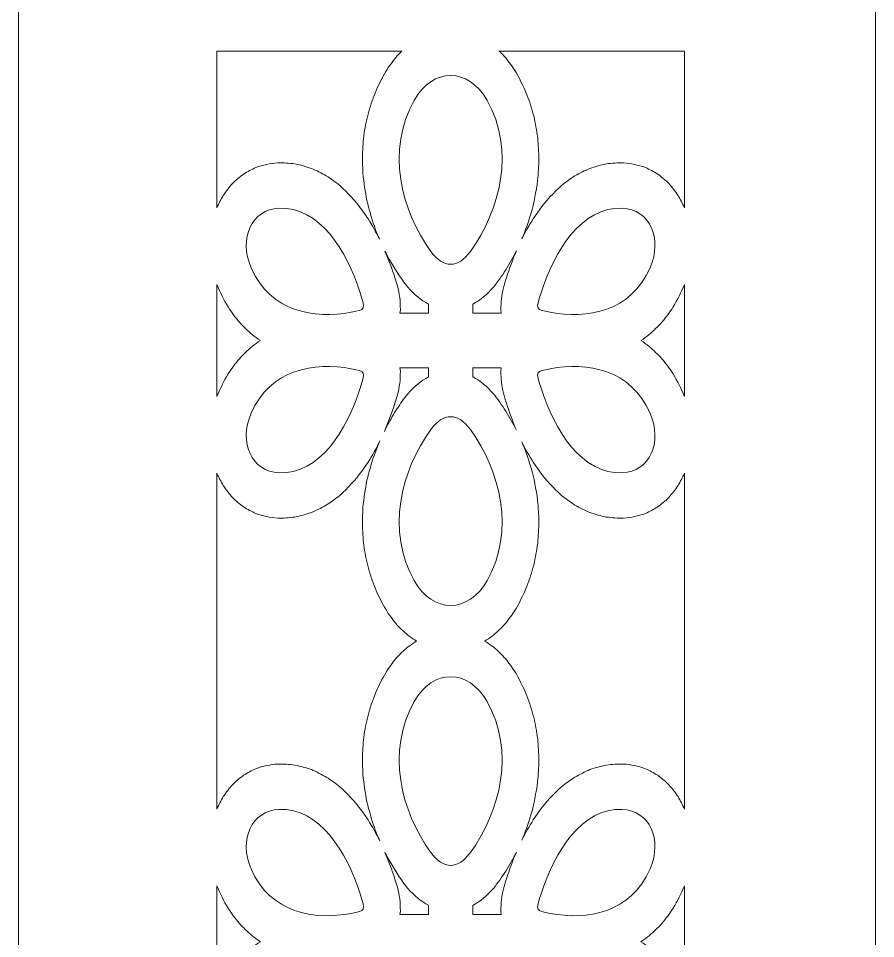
# Model space of a CAD drawing. Header units: centimetres. Extents: x -9.5 to -0.2, y -14.4 to 13.7.
# Drawn here: x -3.791 to -0.25, y 3.955 to 7.755 of the extents above; entities that cross this region are included whole.
import ezdxf

# ---------------------------------------------------------------- set-up
doc = ezdxf.new("R2010")
doc.units = ezdxf.units.CM
doc.header["$MEASUREMENT"] = 0
doc.layers.add('layer 1', color=7, linetype='Continuous')

msp = doc.modelspace()

# ---------------------------------------------------------------- linework, layer by layer
at = {"layer": 'layer 1', "color": 177, "lineweight": 9}
for points, knots in [([(-0.24995, -14.3507), (-0.24995, -14.3507), (-3.79132, -14.3507), (-3.79132, -14.3507), (-3.79132, -14.3507), (-3.79132, -14.3507), (-3.79132, 13.74302), (-3.79132, 13.74302), (-3.79132, 13.74302), (-3.79132, 13.74302), (-0.24995, 13.74302), (-0.24995, 13.74302), (-0.24995, 13.74302), (-0.24995, 13.74302), (-0.24995, -14.3507), (-0.24995, -14.3507)], [0, 0, 0, 0, 0.2, 0.2, 0.2, 0.2, 0.4, 0.4, 0.4, 0.4, 0.6, 0.6, 0.6, 0.6, 1, 1, 1, 1]), ([(-2.97144, 6.97295), (-2.96339, 6.99097), (-2.95498, 7.00729), (-2.945, 7.02424), (-2.945, 7.02424), (-2.93276, 7.04228), (-2.92065, 7.05782), (-2.90652, 7.07363), (-2.90652, 7.07363), (-2.89165, 7.08812), (-2.87726, 7.10035), (-2.86097, 7.1123), (-2.86097, 7.1123), (-2.84421, 7.12288), (-2.82816, 7.13147), (-2.81045, 7.13938), (-2.81045, 7.13938), (-2.77976, 7.15056), (-2.75186, 7.15639), (-2.71993, 7.15878), (-2.71993, 7.15878), (-2.69564, 7.15897), (-2.6728, 7.15757), (-2.64865, 7.15436), (-2.64865, 7.15436), (-2.62542, 7.14962), (-2.60376, 7.14367), (-2.58111, 7.13576), (-2.58111, 7.13576), (-2.55968, 7.1267), (-2.53973, 7.11681), (-2.5192, 7.10505), (-2.5192, 7.10505), (-2.49993, 7.09253), (-2.48195, 7.07948), (-2.46374, 7.06478), (-2.46374, 7.06478), (-2.42974, 7.03461), (-2.4007, 7.00276), (-2.3721, 6.96507), (-2.3721, 6.96507), (-2.3721, 6.96507), (-2.34673, 6.92811), (-2.34673, 6.92811), (-2.34673, 6.92811), (-2.32916, 6.89991), (-2.31317, 6.87112), (-2.29858, 6.84149), (-2.29858, 6.84149), (-2.30639, 6.8595), (-2.31377, 6.87784), (-2.32084, 6.89684), (-2.32084, 6.89684), (-2.33269, 6.93184), (-2.34254, 6.96613), (-2.35115, 7.00257), (-2.35115, 7.00257), (-2.35875, 7.04029), (-2.36415, 7.07655), (-2.36784, 7.11517), (-2.36784, 7.11517), (-2.3696, 7.14484), (-2.3702, 7.17339), (-2.36971, 7.20315), (-2.36971, 7.20315), (-2.36801, 7.23363), (-2.36521, 7.26257), (-2.36106, 7.2927), (-2.36106, 7.2927), (-2.35552, 7.32336), (-2.34902, 7.35213), (-2.34093, 7.38192), (-2.34093, 7.38192), (-2.33131, 7.412), (-2.32095, 7.43991), (-2.30883, 7.46858), (-2.30883, 7.46858), (-2.29615, 7.49511), (-2.28318, 7.51995), (-2.26833, 7.54472), (-2.26833, 7.54472), (-2.25479, 7.56483), (-2.24123, 7.58282), (-2.22591, 7.60088), (-2.22591, 7.60088), (-2.21953, 7.60757), (-2.21319, 7.61392), (-2.20677, 7.62003), (-2.20677, 7.62003), (-2.20677, 7.62003), (-2.97144, 7.62003), (-2.97144, 7.62003), (-2.97144, 7.62003), (-2.97144, 7.62003), (-2.97144, 6.97295), (-2.97144, 6.97295)], [0, 0, 0, 0, 0.04, 0.04, 0.04, 0.04, 0.08, 0.08, 0.08, 0.08, 0.12, 0.12, 0.12, 0.12, 0.16, 0.16, 0.16, 0.16, 0.2, 0.2, 0.2, 0.2, 0.24, 0.24, 0.24, 0.24, 0.28, 0.28, 0.28, 0.28, 0.32, 0.32, 0.32, 0.32, 0.36, 0.36, 0.36, 0.36, 0.4, 0.4, 0.4, 0.4, 0.44, 0.44, 0.44, 0.44, 0.48, 0.48, 0.48, 0.48, 0.52, 0.52, 0.52, 0.52, 0.56, 0.56, 0.56, 0.56, 0.6, 0.6, 0.6, 0.6, 0.64, 0.64, 0.64, 0.64, 0.68, 0.68, 0.68, 0.68, 0.72, 0.72, 0.72, 0.72, 0.76, 0.76, 0.76, 0.76, 0.8, 0.8, 0.8, 0.8, 0.84, 0.84, 0.84, 0.84, 0.88, 0.88, 0.88, 0.88, 0.92, 0.92, 0.92, 0.92, 1, 1, 1, 1]), ([(-1.80445, 7.62003), (-1.79802, 7.61391), (-1.79169, 7.60757), (-1.7853, 7.60087), (-1.7853, 7.60087), (-1.77, 7.58281), (-1.75643, 7.56483), (-1.7429, 7.54473), (-1.7429, 7.54473), (-1.72266, 7.51099), (-1.70608, 7.47731), (-1.69037, 7.44011), (-1.69037, 7.44011), (-1.67958, 7.41098), (-1.67052, 7.38271), (-1.66227, 7.35235), (-1.66227, 7.35235), (-1.65551, 7.32235), (-1.65026, 7.29346), (-1.64604, 7.26277), (-1.64604, 7.26277), (-1.64315, 7.23271), (-1.64153, 7.20384), (-1.64103, 7.17358), (-1.64103, 7.17358), (-1.64167, 7.14407), (-1.64333, 7.11576), (-1.64613, 7.08646), (-1.64613, 7.08646), (-1.65241, 7.03866), (-1.66129, 6.99467), (-1.67369, 6.94877), (-1.67369, 6.94877), (-1.68476, 6.91242), (-1.69702, 6.87836), (-1.71122, 6.84436), (-1.71122, 6.84436), (-1.69702, 6.87297), (-1.68151, 6.90081), (-1.66449, 6.92811), (-1.66449, 6.92811), (-1.66449, 6.92811), (-1.63912, 6.96507), (-1.63912, 6.96507), (-1.63912, 6.96507), (-1.61052, 7.00277), (-1.58148, 7.03461), (-1.54748, 7.06479), (-1.54748, 7.06479), (-1.52928, 7.07948), (-1.51129, 7.09253), (-1.49203, 7.10505), (-1.49203, 7.10505), (-1.4715, 7.11681), (-1.45154, 7.1267), (-1.43012, 7.13576), (-1.43012, 7.13576), (-1.40747, 7.14367), (-1.38581, 7.14962), (-1.36258, 7.15436), (-1.36258, 7.15436), (-1.33843, 7.15757), (-1.31559, 7.15897), (-1.29129, 7.15878), (-1.29129, 7.15878), (-1.25937, 7.15639), (-1.23146, 7.15056), (-1.20077, 7.13938), (-1.20077, 7.13938), (-1.18307, 7.13147), (-1.16702, 7.12287), (-1.15026, 7.1123), (-1.15026, 7.1123), (-1.13397, 7.10035), (-1.11958, 7.08813), (-1.10471, 7.07363), (-1.10471, 7.07363), (-1.09059, 7.05782), (-1.07848, 7.04229), (-1.06623, 7.02425), (-1.06623, 7.02425), (-1.05625, 7.00729), (-1.04783, 6.99098), (-1.03978, 6.97295), (-1.03978, 6.97295), (-1.03978, 6.97295), (-1.03978, 7.62003), (-1.03978, 7.62003), (-1.03978, 7.62003), (-1.03978, 7.62003), (-1.80445, 7.62003), (-1.80445, 7.62003)], [0, 0, 0, 0, 0.0416667, 0.0416667, 0.0416667, 0.0416667, 0.0833333, 0.0833333, 0.0833333, 0.0833333, 0.125, 0.125, 0.125, 0.125, 0.1666667, 0.1666667, 0.1666667, 0.1666667, 0.2083333, 0.2083333, 0.2083333, 0.2083333, 0.25, 0.25, 0.25, 0.25, 0.2916667, 0.2916667, 0.2916667, 0.2916667, 0.3333333, 0.3333333, 0.3333333, 0.3333333, 0.375, 0.375, 0.375, 0.375, 0.4166667, 0.4166667, 0.4166667, 0.4166667, 0.4583333, 0.4583333, 0.4583333, 0.4583333, 0.5, 0.5, 0.5, 0.5, 0.5416667, 0.5416667, 0.5416667, 0.5416667, 0.5833333, 0.5833333, 0.5833333, 0.5833333, 0.625, 0.625, 0.625, 0.625, 0.6666667, 0.6666667, 0.6666667, 0.6666667, 0.7083333, 0.7083333, 0.7083333, 0.7083333, 0.75, 0.75, 0.75, 0.75, 0.7916667, 0.7916667, 0.7916667, 0.7916667, 0.8333333, 0.8333333, 0.8333333, 0.8333333, 0.875, 0.875, 0.875, 0.875, 0.9166667, 0.9166667, 0.9166667, 0.9166667, 1, 1, 1, 1]), ([(-2.087, 6.79281), (-2.2117, 6.96429), (-2.2724, 7.21124), (-2.15624, 7.41655), (-2.15624, 7.41655), (-2.07853, 7.55389), (-1.93268, 7.55388), (-1.85498, 7.41655), (-1.85498, 7.41655), (-1.73882, 7.21124), (-1.79952, 6.96429), (-1.92422, 6.79281), (-1.92422, 6.79281), (-1.97549, 6.72229), (-2.03573, 6.72229), (-2.087, 6.79281)], [0, 0, 0, 0, 0.2, 0.2, 0.2, 0.2, 0.4, 0.4, 0.4, 0.4, 0.6, 0.6, 0.6, 0.6, 1, 1, 1, 1]), ([(-2.41719, 6.54176), (-2.56763, 6.51326), (-2.75112, 6.54309), (-2.82988, 6.72558), (-2.82988, 6.72558), (-2.88257, 6.84766), (-2.82687, 6.96667), (-2.71485, 6.97141), (-2.71485, 6.97141), (-2.54738, 6.97849), (-2.4347, 6.79734), (-2.37948, 6.62234), (-2.37948, 6.62234), (-2.35677, 6.55038), (-2.35532, 6.55347), (-2.41719, 6.54176)], [0, 0, 0, 0, 0.2, 0.2, 0.2, 0.2, 0.4, 0.4, 0.4, 0.4, 0.6, 0.6, 0.6, 0.6, 1, 1, 1, 1]), ([(-1.59404, 6.54176), (-1.4436, 6.51326), (-1.2601, 6.54309), (-1.18134, 6.72558), (-1.18134, 6.72558), (-1.12865, 6.84766), (-1.18436, 6.96667), (-1.29637, 6.97141), (-1.29637, 6.97141), (-1.46384, 6.97849), (-1.57652, 6.79734), (-1.63174, 6.62234), (-1.63174, 6.62234), (-1.65446, 6.55038), (-1.6559, 6.55347), (-1.59404, 6.54176)], [0, 0, 0, 0, 0.2, 0.2, 0.2, 0.2, 0.4, 0.4, 0.4, 0.4, 0.6, 0.6, 0.6, 0.6, 1, 1, 1, 1]), ([(-2.1999, 6.6674), (-2.22448, 6.70222), (-2.24647, 6.73741), (-2.26746, 6.77566), (-2.26746, 6.77566), (-2.27069, 6.78197), (-2.27385, 6.78827), (-2.27694, 6.79458), (-2.27694, 6.79458), (-2.26164, 6.75913), (-2.24807, 6.72239), (-2.23593, 6.68398), (-2.23593, 6.68398), (-2.23243, 6.67292), (-2.22898, 6.66185), (-2.22574, 6.65067), (-2.22574, 6.65067), (-2.21648, 6.61677), (-2.21298, 6.58784), (-2.21341, 6.55175), (-2.21341, 6.55175), (-2.21341, 6.55175), (-2.21497, 6.53752), (-2.21497, 6.53752), (-2.21497, 6.53752), (-2.21497, 6.53752), (-2.09675, 6.53752), (-2.09675, 6.53752), (-2.09675, 6.53752), (-2.09675, 6.53752), (-2.09675, 6.57551), (-2.09675, 6.57551), (-2.09675, 6.57551), (-2.12887, 6.59242), (-2.15543, 6.61453), (-2.18223, 6.64488), (-2.18223, 6.64488), (-2.18223, 6.64488), (-2.1999, 6.6674), (-2.1999, 6.6674)], [0, 0, 0, 0, 0.0909091, 0.0909091, 0.0909091, 0.0909091, 0.1818182, 0.1818182, 0.1818182, 0.1818182, 0.2727273, 0.2727273, 0.2727273, 0.2727273, 0.3636364, 0.3636364, 0.3636364, 0.3636364, 0.4545455, 0.4545455, 0.4545455, 0.4545455, 0.5454545, 0.5454545, 0.5454545, 0.5454545, 0.6363636, 0.6363636, 0.6363636, 0.6363636, 0.7272727, 0.7272727, 0.7272727, 0.7272727, 0.8181818, 0.8181818, 0.8181818, 0.8181818, 1, 1, 1, 1]), ([(-1.91448, 6.53752), (-1.91448, 6.53752), (-1.79625, 6.53752), (-1.79625, 6.53752), (-1.79625, 6.53752), (-1.79625, 6.53752), (-1.79783, 6.55174), (-1.79783, 6.55174), (-1.79783, 6.55174), (-1.79819, 6.58458), (-1.79552, 6.61129), (-1.78773, 6.64247), (-1.78773, 6.64247), (-1.7839, 6.6565), (-1.77965, 6.67025), (-1.77528, 6.68403), (-1.77528, 6.68403), (-1.76304, 6.72267), (-1.7494, 6.75959), (-1.734, 6.79521), (-1.734, 6.79521), (-1.76134, 6.74111), (-1.79223, 6.68998), (-1.829, 6.64486), (-1.829, 6.64486), (-1.8556, 6.61476), (-1.8818, 6.59293), (-1.91448, 6.57519), (-1.91448, 6.57519), (-1.91448, 6.57519), (-1.91448, 6.53752), (-1.91448, 6.53752)], [0, 0, 0, 0, 0.1111111, 0.1111111, 0.1111111, 0.1111111, 0.2222222, 0.2222222, 0.2222222, 0.2222222, 0.3333333, 0.3333333, 0.3333333, 0.3333333, 0.4444444, 0.4444444, 0.4444444, 0.4444444, 0.5555556, 0.5555556, 0.5555556, 0.5555556, 0.6666667, 0.6666667, 0.6666667, 0.6666667, 0.7777778, 0.7777778, 0.7777778, 0.7777778, 1, 1, 1, 1]), ([(-2.97144, 6.19426), (-2.95791, 6.22742), (-2.94298, 6.25674), (-2.92519, 6.28679), (-2.92519, 6.28679), (-2.91025, 6.30923), (-2.89525, 6.3294), (-2.87838, 6.34964), (-2.87838, 6.34964), (-2.86131, 6.36801), (-2.84438, 6.38439), (-2.82585, 6.40045), (-2.82585, 6.40045), (-2.81445, 6.40932), (-2.80315, 6.41747), (-2.79177, 6.42502), (-2.79177, 6.42502), (-2.80321, 6.43269), (-2.81447, 6.44084), (-2.82585, 6.44969), (-2.82585, 6.44969), (-2.84438, 6.46575), (-2.8613, 6.48213), (-2.87838, 6.50051), (-2.87838, 6.50051), (-2.89525, 6.52075), (-2.91025, 6.54092), (-2.92519, 6.56337), (-2.92519, 6.56337), (-2.94298, 6.59341), (-2.95791, 6.62273), (-2.97144, 6.65589), (-2.97144, 6.65589), (-2.97144, 6.65589), (-2.97144, 6.19426), (-2.97144, 6.19426)], [0, 0, 0, 0, 0.1, 0.1, 0.1, 0.1, 0.2, 0.2, 0.2, 0.2, 0.3, 0.3, 0.3, 0.3, 0.4, 0.4, 0.4, 0.4, 0.5, 0.5, 0.5, 0.5, 0.6, 0.6, 0.6, 0.6, 0.7, 0.7, 0.7, 0.7, 0.8, 0.8, 0.8, 0.8, 1, 1, 1, 1]), ([(-1.03978, 6.65589), (-1.05331, 6.62273), (-1.06825, 6.5934), (-1.08603, 6.56337), (-1.08603, 6.56337), (-1.10098, 6.54091), (-1.11598, 6.52074), (-1.13285, 6.5005), (-1.13285, 6.5005), (-1.14994, 6.48213), (-1.16686, 6.46574), (-1.18539, 6.44969), (-1.18539, 6.44969), (-1.19674, 6.44086), (-1.20796, 6.43273), (-1.21936, 6.42508), (-1.21936, 6.42508), (-1.20796, 6.41742), (-1.19673, 6.40929), (-1.18538, 6.40046), (-1.18538, 6.40046), (-1.16685, 6.3844), (-1.14993, 6.36802), (-1.13285, 6.34964), (-1.13285, 6.34964), (-1.11598, 6.32941), (-1.10097, 6.30923), (-1.08603, 6.28679), (-1.08603, 6.28679), (-1.06825, 6.25675), (-1.05331, 6.22743), (-1.03978, 6.19427), (-1.03978, 6.19427), (-1.03978, 6.19427), (-1.03978, 6.65589), (-1.03978, 6.65589)], [0, 0, 0, 0, 0.1, 0.1, 0.1, 0.1, 0.2, 0.2, 0.2, 0.2, 0.3, 0.3, 0.3, 0.3, 0.4, 0.4, 0.4, 0.4, 0.5, 0.5, 0.5, 0.5, 0.6, 0.6, 0.6, 0.6, 0.7, 0.7, 0.7, 0.7, 0.8, 0.8, 0.8, 0.8, 1, 1, 1, 1]), ([(-2.41719, 6.30838), (-2.56763, 6.33688), (-2.75112, 6.30705), (-2.82988, 6.12456), (-2.82988, 6.12456), (-2.88257, 6.00248), (-2.82687, 5.88348), (-2.71485, 5.87874), (-2.71485, 5.87874), (-2.54738, 5.87165), (-2.4347, 6.0528), (-2.37948, 6.22781), (-2.37948, 6.22781), (-2.35677, 6.29977), (-2.35532, 6.29667), (-2.41719, 6.30838)], [0, 0, 0, 0, 0.2, 0.2, 0.2, 0.2, 0.4, 0.4, 0.4, 0.4, 0.6, 0.6, 0.6, 0.6, 1, 1, 1, 1]), ([(-2.09675, 6.31262), (-2.09675, 6.31262), (-2.09675, 6.27464), (-2.09675, 6.27464), (-2.09675, 6.27464), (-2.12888, 6.25773), (-2.15543, 6.23562), (-2.18224, 6.20526), (-2.18224, 6.20526), (-2.18224, 6.20526), (-2.19991, 6.18272), (-2.19991, 6.18272), (-2.19991, 6.18272), (-2.21454, 6.162), (-2.22843, 6.14111), (-2.24203, 6.11933), (-2.24203, 6.11933), (-2.25551, 6.09632), (-2.26791, 6.07332), (-2.27945, 6.0498), (-2.27945, 6.0498), (-2.26311, 6.08704), (-2.24872, 6.12568), (-2.23592, 6.16619), (-2.23592, 6.16619), (-2.23242, 6.17725), (-2.22898, 6.18831), (-2.22574, 6.19948), (-2.22574, 6.19948), (-2.21648, 6.23338), (-2.21298, 6.26232), (-2.21341, 6.29841), (-2.21341, 6.29841), (-2.21341, 6.29841), (-2.21497, 6.31262), (-2.21497, 6.31262), (-2.21497, 6.31262), (-2.21497, 6.31262), (-2.09675, 6.31262), (-2.09675, 6.31262)], [0, 0, 0, 0, 0.0909091, 0.0909091, 0.0909091, 0.0909091, 0.1818182, 0.1818182, 0.1818182, 0.1818182, 0.2727273, 0.2727273, 0.2727273, 0.2727273, 0.3636364, 0.3636364, 0.3636364, 0.3636364, 0.4545455, 0.4545455, 0.4545455, 0.4545455, 0.5454545, 0.5454545, 0.5454545, 0.5454545, 0.6363636, 0.6363636, 0.6363636, 0.6363636, 0.7272727, 0.7272727, 0.7272727, 0.7272727, 0.8181818, 0.8181818, 0.8181818, 0.8181818, 1, 1, 1, 1]), ([(-1.91448, 6.27496), (-1.91448, 6.27496), (-1.91448, 6.31262), (-1.91448, 6.31262), (-1.91448, 6.31262), (-1.91448, 6.31262), (-1.79625, 6.31262), (-1.79625, 6.31262), (-1.79625, 6.31262), (-1.79625, 6.31262), (-1.79783, 6.29842), (-1.79783, 6.29842), (-1.79783, 6.29842), (-1.79819, 6.26557), (-1.79552, 6.23886), (-1.78773, 6.20767), (-1.78773, 6.20767), (-1.7839, 6.19366), (-1.77965, 6.17993), (-1.77529, 6.16616), (-1.77529, 6.16616), (-1.76307, 6.12754), (-1.74943, 6.09062), (-1.73403, 6.055), (-1.73403, 6.055), (-1.76137, 6.10908), (-1.79224, 6.16017), (-1.82899, 6.20527), (-1.82899, 6.20527), (-1.85559, 6.23538), (-1.8818, 6.25722), (-1.91448, 6.27496)], [0, 0, 0, 0, 0.1111111, 0.1111111, 0.1111111, 0.1111111, 0.2222222, 0.2222222, 0.2222222, 0.2222222, 0.3333333, 0.3333333, 0.3333333, 0.3333333, 0.4444444, 0.4444444, 0.4444444, 0.4444444, 0.5555556, 0.5555556, 0.5555556, 0.5555556, 0.6666667, 0.6666667, 0.6666667, 0.6666667, 0.7777778, 0.7777778, 0.7777778, 0.7777778, 1, 1, 1, 1]), ([(-1.59404, 6.30838), (-1.44359, 6.33689), (-1.2601, 6.30705), (-1.18134, 6.12456), (-1.18134, 6.12456), (-1.12865, 6.00248), (-1.18435, 5.88348), (-1.29638, 5.87873), (-1.29638, 5.87873), (-1.46384, 5.87165), (-1.57653, 6.0528), (-1.63174, 6.2278), (-1.63174, 6.2278), (-1.65445, 6.29977), (-1.6559, 6.29668), (-1.59404, 6.30838)], [0, 0, 0, 0, 0.2, 0.2, 0.2, 0.2, 0.4, 0.4, 0.4, 0.4, 0.6, 0.6, 0.6, 0.6, 1, 1, 1, 1]), ([(-2.087, 6.05733), (-2.2117, 5.88585), (-2.27241, 5.6389), (-2.15624, 5.43359), (-2.15624, 5.43359), (-2.07853, 5.29624), (-1.93268, 5.29627), (-1.85498, 5.43359), (-1.85498, 5.43359), (-1.73882, 5.6389), (-1.79952, 5.88585), (-1.92422, 6.05733), (-1.92422, 6.05733), (-1.97549, 6.12785), (-2.03573, 6.12785), (-2.087, 6.05733)], [0, 0, 0, 0, 0.2, 0.2, 0.2, 0.2, 0.4, 0.4, 0.4, 0.4, 0.6, 0.6, 0.6, 0.6, 1, 1, 1, 1]), ([(-2.97144, 4.48986), (-2.96339, 4.50789), (-2.95498, 4.5242), (-2.945, 4.54116), (-2.945, 4.54116), (-2.93276, 4.5592), (-2.92065, 4.57473), (-2.90652, 4.59054), (-2.90652, 4.59054), (-2.89165, 4.60504), (-2.87726, 4.61726), (-2.86097, 4.62921), (-2.86097, 4.62921), (-2.84421, 4.63979), (-2.82816, 4.64838), (-2.81045, 4.65629), (-2.81045, 4.65629), (-2.77976, 4.66747), (-2.75186, 4.67331), (-2.71993, 4.67569), (-2.71993, 4.67569), (-2.69564, 4.67588), (-2.6728, 4.67448), (-2.64865, 4.67127), (-2.64865, 4.67127), (-2.62542, 4.66653), (-2.60376, 4.66058), (-2.58111, 4.65268), (-2.58111, 4.65268), (-2.55968, 4.64361), (-2.53973, 4.63373), (-2.5192, 4.62197), (-2.5192, 4.62197), (-2.49993, 4.60945), (-2.48195, 4.59639), (-2.46374, 4.5817), (-2.46374, 4.5817), (-2.42974, 4.55152), (-2.4007, 4.51967), (-2.3721, 4.48198), (-2.3721, 4.48198), (-2.3721, 4.48198), (-2.34673, 4.44502), (-2.34673, 4.44502), (-2.34673, 4.44502), (-2.32916, 4.41682), (-2.31317, 4.38803), (-2.29858, 4.3584), (-2.29858, 4.3584), (-2.30639, 4.37641), (-2.31377, 4.39475), (-2.32084, 4.41375), (-2.32084, 4.41375), (-2.33269, 4.44875), (-2.34254, 4.48304), (-2.35115, 4.51948), (-2.35115, 4.51948), (-2.35875, 4.5572), (-2.36415, 4.59346), (-2.36784, 4.63208), (-2.36784, 4.63208), (-2.3696, 4.66176), (-2.3702, 4.6903), (-2.36971, 4.72006), (-2.36971, 4.72006), (-2.36801, 4.75054), (-2.36521, 4.77949), (-2.36106, 4.80962), (-2.36106, 4.80962), (-2.35552, 4.84028), (-2.34902, 4.86904), (-2.34093, 4.89883), (-2.34093, 4.89883), (-2.33131, 4.92891), (-2.32095, 4.95682), (-2.30883, 4.98549), (-2.30883, 4.98549), (-2.29615, 5.01202), (-2.28318, 5.03687), (-2.26833, 5.06163), (-2.26833, 5.06163), (-2.25479, 5.08174), (-2.24123, 5.09973), (-2.22591, 5.11779), (-2.22591, 5.11779), (-2.20998, 5.13449), (-2.19439, 5.14899), (-2.17696, 5.16323), (-2.17696, 5.16323), (-2.16663, 5.17061), (-2.15652, 5.17729), (-2.14615, 5.18353), (-2.14615, 5.18353), (-2.15652, 5.18978), (-2.16663, 5.19644), (-2.17696, 5.20382), (-2.17696, 5.20382), (-2.19439, 5.21806), (-2.20998, 5.23256), (-2.22591, 5.24926), (-2.22591, 5.24926), (-2.24123, 5.26732), (-2.25479, 5.28531), (-2.26833, 5.30542), (-2.26833, 5.30542), (-2.28318, 5.33019), (-2.29615, 5.35503), (-2.30883, 5.38156), (-2.30883, 5.38156), (-2.32095, 5.41023), (-2.33131, 5.43814), (-2.34093, 5.46821), (-2.34093, 5.46821), (-2.34902, 5.49802), (-2.35552, 5.52677), (-2.36106, 5.55744), (-2.36106, 5.55744), (-2.36522, 5.58757), (-2.36801, 5.61651), (-2.36971, 5.64699), (-2.36971, 5.64699), (-2.3702, 5.67675), (-2.3696, 5.7053), (-2.36785, 5.73497), (-2.36785, 5.73497), (-2.36415, 5.77359), (-2.35875, 5.80986), (-2.35115, 5.84757), (-2.35115, 5.84757), (-2.34255, 5.88402), (-2.33269, 5.91831), (-2.32084, 5.95332), (-2.32084, 5.95332), (-2.31354, 5.97292), (-2.30589, 5.99182), (-2.29781, 6.01024), (-2.29781, 6.01024), (-2.31261, 5.98006), (-2.32885, 5.95074), (-2.34673, 5.92204), (-2.34673, 5.92204), (-2.34673, 5.92204), (-2.3721, 5.88507), (-2.3721, 5.88507), (-2.3721, 5.88507), (-2.40071, 5.84739), (-2.42974, 5.81555), (-2.46373, 5.78537), (-2.46373, 5.78537), (-2.48194, 5.77068), (-2.49992, 5.75763), (-2.51918, 5.74511), (-2.51918, 5.74511), (-2.53972, 5.73334), (-2.55968, 5.72344), (-2.58113, 5.71438), (-2.58113, 5.71438), (-2.60376, 5.70648), (-2.62542, 5.70053), (-2.64865, 5.69579), (-2.64865, 5.69579), (-2.6728, 5.69258), (-2.69564, 5.69118), (-2.71994, 5.69136), (-2.71994, 5.69136), (-2.75187, 5.69377), (-2.77977, 5.69959), (-2.81046, 5.71078), (-2.81046, 5.71078), (-2.82816, 5.71868), (-2.84422, 5.72729), (-2.86098, 5.73785), (-2.86098, 5.73785), (-2.87726, 5.74981), (-2.89165, 5.76203), (-2.90652, 5.77653), (-2.90652, 5.77653), (-2.92064, 5.79233), (-2.93276, 5.80787), (-2.945, 5.8259), (-2.945, 5.8259), (-2.95498, 5.84286), (-2.96339, 5.85918), (-2.97144, 5.87721), (-2.97144, 5.87721), (-2.97144, 5.87721), (-2.97144, 4.48986), (-2.97144, 4.48986)], [0, 0, 0, 0, 0.0208333, 0.0208333, 0.0208333, 0.0208333, 0.0416667, 0.0416667, 0.0416667, 0.0416667, 0.0625, 0.0625, 0.0625, 0.0625, 0.0833333, 0.0833333, 0.0833333, 0.0833333, 0.1041667, 0.1041667, 0.1041667, 0.1041667, 0.125, 0.125, 0.125, 0.125, 0.1458333, 0.1458333, 0.1458333, 0.1458333, 0.1666667, 0.1666667, 0.1666667, 0.1666667, 0.1875, 0.1875, 0.1875, 0.1875, 0.2083333, 0.2083333, 0.2083333, 0.2083333, 0.2291667, 0.2291667, 0.2291667, 0.2291667, 0.25, 0.25, 0.25, 0.25, 0.2708333, 0.2708333, 0.2708333, 0.2708333, 0.2916667, 0.2916667, 0.2916667, 0.2916667, 0.3125, 0.3125, 0.3125, 0.3125, 0.3333333, 0.3333333, 0.3333333, 0.3333333, 0.3541667, 0.3541667, 0.3541667, 0.3541667, 0.375, 0.375, 0.375, 0.375, 0.3958333, 0.3958333, 0.3958333, 0.3958333, 0.4166667, 0.4166667, 0.4166667, 0.4166667, 0.4375, 0.4375, 0.4375, 0.4375, 0.4583333, 0.4583333, 0.4583333, 0.4583333, 0.4791667, 0.4791667, 0.4791667, 0.4791667, 0.5, 0.5, 0.5, 0.5, 0.5208333, 0.5208333, 0.5208333, 0.5208333, 0.5416667, 0.5416667, 0.5416667, 0.5416667, 0.5625, 0.5625, 0.5625, 0.5625, 0.5833333, 0.5833333, 0.5833333, 0.5833333, 0.6041667, 0.6041667, 0.6041667, 0.6041667, 0.625, 0.625, 0.625, 0.625, 0.6458333, 0.6458333, 0.6458333, 0.6458333, 0.6666667, 0.6666667, 0.6666667, 0.6666667, 0.6875, 0.6875, 0.6875, 0.6875, 0.7083333, 0.7083333, 0.7083333, 0.7083333, 0.7291667, 0.7291667, 0.7291667, 0.7291667, 0.75, 0.75, 0.75, 0.75, 0.7708333, 0.7708333, 0.7708333, 0.7708333, 0.7916667, 0.7916667, 0.7916667, 0.7916667, 0.8125, 0.8125, 0.8125, 0.8125, 0.8333333, 0.8333333, 0.8333333, 0.8333333, 0.8541667, 0.8541667, 0.8541667, 0.8541667, 0.875, 0.875, 0.875, 0.875, 0.8958333, 0.8958333, 0.8958333, 0.8958333, 0.9166667, 0.9166667, 0.9166667, 0.9166667, 0.9375, 0.9375, 0.9375, 0.9375, 0.9583333, 0.9583333, 0.9583333, 0.9583333, 1, 1, 1, 1]), ([(-1.03978, 5.87721), (-1.04783, 5.85918), (-1.05626, 5.84285), (-1.06623, 5.82589), (-1.06623, 5.82589), (-1.07848, 5.80786), (-1.09059, 5.79232), (-1.10472, 5.77652), (-1.10472, 5.77652), (-1.11958, 5.76202), (-1.13397, 5.74981), (-1.15025, 5.73785), (-1.15025, 5.73785), (-1.16701, 5.72728), (-1.18307, 5.71868), (-1.20076, 5.71078), (-1.20076, 5.71078), (-1.23145, 5.69959), (-1.25936, 5.69376), (-1.29128, 5.69136), (-1.29128, 5.69136), (-1.31559, 5.69118), (-1.33843, 5.69257), (-1.36258, 5.69578), (-1.36258, 5.69578), (-1.38581, 5.70053), (-1.40747, 5.70647), (-1.43011, 5.71438), (-1.43011, 5.71438), (-1.45155, 5.72344), (-1.47151, 5.73334), (-1.49205, 5.74511), (-1.49205, 5.74511), (-1.51131, 5.75762), (-1.52929, 5.77068), (-1.54749, 5.78537), (-1.54749, 5.78537), (-1.58149, 5.81555), (-1.61052, 5.84738), (-1.63913, 5.88507), (-1.63913, 5.88507), (-1.63913, 5.88507), (-1.6645, 5.92204), (-1.6645, 5.92204), (-1.6645, 5.92204), (-1.68152, 5.94934), (-1.69703, 5.97719), (-1.71123, 6.00581), (-1.71123, 6.00581), (-1.69703, 5.9718), (-1.68477, 5.93774), (-1.67369, 5.90138), (-1.67369, 5.90138), (-1.66129, 5.85548), (-1.65241, 5.81148), (-1.64613, 5.76368), (-1.64613, 5.76368), (-1.64333, 5.73438), (-1.64167, 5.70607), (-1.64103, 5.67656), (-1.64103, 5.67656), (-1.64153, 5.6463), (-1.64315, 5.61744), (-1.64604, 5.58736), (-1.64604, 5.58736), (-1.65026, 5.55668), (-1.65551, 5.52779), (-1.66227, 5.49779), (-1.66227, 5.49779), (-1.67052, 5.46743), (-1.67958, 5.43916), (-1.69037, 5.41003), (-1.69037, 5.41003), (-1.70608, 5.37284), (-1.72266, 5.33914), (-1.7429, 5.30541), (-1.7429, 5.30541), (-1.75643, 5.28531), (-1.77, 5.26733), (-1.7853, 5.24927), (-1.7853, 5.24927), (-1.80123, 5.23258), (-1.81684, 5.21807), (-1.83426, 5.20383), (-1.83426, 5.20383), (-1.84459, 5.19645), (-1.85471, 5.18978), (-1.86508, 5.18353), (-1.86508, 5.18353), (-1.85471, 5.17728), (-1.84459, 5.17061), (-1.83425, 5.16322), (-1.83425, 5.16322), (-1.81684, 5.14899), (-1.80123, 5.13447), (-1.7853, 5.11779), (-1.7853, 5.11779), (-1.77, 5.09973), (-1.75643, 5.08174), (-1.7429, 5.06164), (-1.7429, 5.06164), (-1.72266, 5.02791), (-1.70608, 4.99422), (-1.69037, 4.95703), (-1.69037, 4.95703), (-1.67958, 4.92789), (-1.67052, 4.89963), (-1.66227, 4.86926), (-1.66227, 4.86926), (-1.65551, 4.83926), (-1.65026, 4.81037), (-1.64604, 4.77969), (-1.64604, 4.77969), (-1.64315, 4.74962), (-1.64153, 4.72075), (-1.64103, 4.69049), (-1.64103, 4.69049), (-1.64167, 4.66098), (-1.64333, 4.63267), (-1.64613, 4.60337), (-1.64613, 4.60337), (-1.65241, 4.55558), (-1.66129, 4.51159), (-1.67369, 4.46568), (-1.67369, 4.46568), (-1.68476, 4.42933), (-1.69702, 4.39527), (-1.71122, 4.36127), (-1.71122, 4.36127), (-1.69702, 4.38988), (-1.68151, 4.41772), (-1.66449, 4.44502), (-1.66449, 4.44502), (-1.66449, 4.44502), (-1.63912, 4.48198), (-1.63912, 4.48198), (-1.63912, 4.48198), (-1.61052, 4.51968), (-1.58148, 4.55153), (-1.54748, 4.5817), (-1.54748, 4.5817), (-1.52928, 4.59639), (-1.51129, 4.60945), (-1.49203, 4.62197), (-1.49203, 4.62197), (-1.4715, 4.63372), (-1.45154, 4.64362), (-1.43012, 4.65268), (-1.43012, 4.65268), (-1.40747, 4.66058), (-1.38581, 4.66653), (-1.36258, 4.67127), (-1.36258, 4.67127), (-1.33843, 4.67448), (-1.31559, 4.67588), (-1.29129, 4.67569), (-1.29129, 4.67569), (-1.25937, 4.67331), (-1.23146, 4.66747), (-1.20077, 4.65629), (-1.20077, 4.65629), (-1.18307, 4.64838), (-1.16702, 4.63979), (-1.15026, 4.62921), (-1.15026, 4.62921), (-1.13397, 4.61726), (-1.11958, 4.60504), (-1.10471, 4.59054), (-1.10471, 4.59054), (-1.09059, 4.57474), (-1.07848, 4.5592), (-1.06623, 4.54116), (-1.06623, 4.54116), (-1.05625, 4.52421), (-1.04783, 4.50789), (-1.03978, 4.48986), (-1.03978, 4.48986), (-1.03978, 4.48986), (-1.03978, 5.87721), (-1.03978, 5.87721)], [0, 0, 0, 0, 0.0217391, 0.0217391, 0.0217391, 0.0217391, 0.0434783, 0.0434783, 0.0434783, 0.0434783, 0.0652174, 0.0652174, 0.0652174, 0.0652174, 0.0869565, 0.0869565, 0.0869565, 0.0869565, 0.1086957, 0.1086957, 0.1086957, 0.1086957, 0.1304348, 0.1304348, 0.1304348, 0.1304348, 0.1521739, 0.1521739, 0.1521739, 0.1521739, 0.173913, 0.173913, 0.173913, 0.173913, 0.1956522, 0.1956522, 0.1956522, 0.1956522, 0.2173913, 0.2173913, 0.2173913, 0.2173913, 0.2391304, 0.2391304, 0.2391304, 0.2391304, 0.2608696, 0.2608696, 0.2608696, 0.2608696, 0.2826087, 0.2826087, 0.2826087, 0.2826087, 0.3043478, 0.3043478, 0.3043478, 0.3043478, 0.326087, 0.326087, 0.326087, 0.326087, 0.3478261, 0.3478261, 0.3478261, 0.3478261, 0.3695652, 0.3695652, 0.3695652, 0.3695652, 0.3913043, 0.3913043, 0.3913043, 0.3913043, 0.4130435, 0.4130435, 0.4130435, 0.4130435, 0.4347826, 0.4347826, 0.4347826, 0.4347826, 0.4565217, 0.4565217, 0.4565217, 0.4565217, 0.4782609, 0.4782609, 0.4782609, 0.4782609, 0.5, 0.5, 0.5, 0.5, 0.5217391, 0.5217391, 0.5217391, 0.5217391, 0.5434783, 0.5434783, 0.5434783, 0.5434783, 0.5652174, 0.5652174, 0.5652174, 0.5652174, 0.5869565, 0.5869565, 0.5869565, 0.5869565, 0.6086957, 0.6086957, 0.6086957, 0.6086957, 0.6304348, 0.6304348, 0.6304348, 0.6304348, 0.6521739, 0.6521739, 0.6521739, 0.6521739, 0.673913, 0.673913, 0.673913, 0.673913, 0.6956522, 0.6956522, 0.6956522, 0.6956522, 0.7173913, 0.7173913, 0.7173913, 0.7173913, 0.7391304, 0.7391304, 0.7391304, 0.7391304, 0.7608696, 0.7608696, 0.7608696, 0.7608696, 0.7826087, 0.7826087, 0.7826087, 0.7826087, 0.8043478, 0.8043478, 0.8043478, 0.8043478, 0.826087, 0.826087, 0.826087, 0.826087, 0.8478261, 0.8478261, 0.8478261, 0.8478261, 0.8695652, 0.8695652, 0.8695652, 0.8695652, 0.8913043, 0.8913043, 0.8913043, 0.8913043, 0.9130435, 0.9130435, 0.9130435, 0.9130435, 0.9347826, 0.9347826, 0.9347826, 0.9347826, 0.9565217, 0.9565217, 0.9565217, 0.9565217, 1, 1, 1, 1]), ([(-2.087, 4.30973), (-2.2117, 4.4812), (-2.2724, 4.72816), (-2.15624, 4.93346), (-2.15624, 4.93346), (-2.07853, 5.07081), (-1.93268, 5.07079), (-1.85498, 4.93346), (-1.85498, 4.93346), (-1.73882, 4.72816), (-1.79952, 4.4812), (-1.92422, 4.30973), (-1.92422, 4.30973), (-1.97549, 4.2392), (-2.03573, 4.23921), (-2.087, 4.30973)], [0, 0, 0, 0, 0.2, 0.2, 0.2, 0.2, 0.4, 0.4, 0.4, 0.4, 0.6, 0.6, 0.6, 0.6, 1, 1, 1, 1]), ([(-2.41719, 4.05868), (-2.56763, 4.03018), (-2.75112, 4.06001), (-2.82988, 4.2425), (-2.82988, 4.2425), (-2.88257, 4.36458), (-2.82687, 4.48358), (-2.71485, 4.48832), (-2.71485, 4.48832), (-2.54738, 4.49541), (-2.4347, 4.31426), (-2.37948, 4.13925), (-2.37948, 4.13925), (-2.35677, 4.06729), (-2.35532, 4.07039), (-2.41719, 4.05868)], [0, 0, 0, 0, 0.2, 0.2, 0.2, 0.2, 0.4, 0.4, 0.4, 0.4, 0.6, 0.6, 0.6, 0.6, 1, 1, 1, 1]), ([(-1.59404, 4.05868), (-1.4436, 4.03018), (-1.2601, 4.06001), (-1.18134, 4.2425), (-1.18134, 4.2425), (-1.12865, 4.36458), (-1.18436, 4.48358), (-1.29637, 4.48832), (-1.29637, 4.48832), (-1.46384, 4.49541), (-1.57652, 4.31426), (-1.63174, 4.13925), (-1.63174, 4.13925), (-1.65446, 4.06729), (-1.6559, 4.07039), (-1.59404, 4.05868)], [0, 0, 0, 0, 0.2, 0.2, 0.2, 0.2, 0.4, 0.4, 0.4, 0.4, 0.6, 0.6, 0.6, 0.6, 1, 1, 1, 1]), ([(-2.1999, 4.18432), (-2.22448, 4.21913), (-2.24647, 4.25432), (-2.26746, 4.29257), (-2.26746, 4.29257), (-2.27069, 4.29888), (-2.27385, 4.30518), (-2.27694, 4.3115), (-2.27694, 4.3115), (-2.26164, 4.27605), (-2.24807, 4.23931), (-2.23593, 4.20089), (-2.23593, 4.20089), (-2.23243, 4.18983), (-2.22898, 4.17876), (-2.22574, 4.16759), (-2.22574, 4.16759), (-2.21648, 4.13368), (-2.21298, 4.10475), (-2.21341, 4.06866), (-2.21341, 4.06866), (-2.21341, 4.06866), (-2.21497, 4.05443), (-2.21497, 4.05443), (-2.21497, 4.05443), (-2.21497, 4.05443), (-2.09675, 4.05443), (-2.09675, 4.05443), (-2.09675, 4.05443), (-2.09675, 4.05443), (-2.09675, 4.09243), (-2.09675, 4.09243), (-2.09675, 4.09243), (-2.12887, 4.10933), (-2.15543, 4.13145), (-2.18223, 4.16179), (-2.18223, 4.16179), (-2.18223, 4.16179), (-2.1999, 4.18432), (-2.1999, 4.18432)], [0, 0, 0, 0, 0.0909091, 0.0909091, 0.0909091, 0.0909091, 0.1818182, 0.1818182, 0.1818182, 0.1818182, 0.2727273, 0.2727273, 0.2727273, 0.2727273, 0.3636364, 0.3636364, 0.3636364, 0.3636364, 0.4545455, 0.4545455, 0.4545455, 0.4545455, 0.5454545, 0.5454545, 0.5454545, 0.5454545, 0.6363636, 0.6363636, 0.6363636, 0.6363636, 0.7272727, 0.7272727, 0.7272727, 0.7272727, 0.8181818, 0.8181818, 0.8181818, 0.8181818, 1, 1, 1, 1]), ([(-1.91448, 4.05443), (-1.91448, 4.05443), (-1.79625, 4.05443), (-1.79625, 4.05443), (-1.79625, 4.05443), (-1.79625, 4.05443), (-1.79783, 4.06865), (-1.79783, 4.06865), (-1.79783, 4.06865), (-1.79819, 4.1015), (-1.79552, 4.1282), (-1.78773, 4.15938), (-1.78773, 4.15938), (-1.7839, 4.17341), (-1.77965, 4.18716), (-1.77528, 4.20095), (-1.77528, 4.20095), (-1.76304, 4.23958), (-1.7494, 4.2765), (-1.734, 4.31212), (-1.734, 4.31212), (-1.76134, 4.25802), (-1.79223, 4.20689), (-1.829, 4.16178), (-1.829, 4.16178), (-1.8556, 4.13168), (-1.8818, 4.10984), (-1.91448, 4.0921), (-1.91448, 4.0921), (-1.91448, 4.0921), (-1.91448, 4.05443), (-1.91448, 4.05443)], [0, 0, 0, 0, 0.1111111, 0.1111111, 0.1111111, 0.1111111, 0.2222222, 0.2222222, 0.2222222, 0.2222222, 0.3333333, 0.3333333, 0.3333333, 0.3333333, 0.4444444, 0.4444444, 0.4444444, 0.4444444, 0.5555556, 0.5555556, 0.5555556, 0.5555556, 0.6666667, 0.6666667, 0.6666667, 0.6666667, 0.7777778, 0.7777778, 0.7777778, 0.7777778, 1, 1, 1, 1]), ([(-2.97144, 3.71118), (-2.95791, 3.74434), (-2.94298, 3.77366), (-2.92519, 3.8037), (-2.92519, 3.8037), (-2.91025, 3.82614), (-2.89525, 3.84631), (-2.87838, 3.86655), (-2.87838, 3.86655), (-2.86131, 3.88493), (-2.84438, 3.90131), (-2.82585, 3.91737), (-2.82585, 3.91737), (-2.81445, 3.92624), (-2.80315, 3.93438), (-2.79177, 3.94193), (-2.79177, 3.94193), (-2.80321, 3.9496), (-2.81447, 3.95776), (-2.82585, 3.96661), (-2.82585, 3.96661), (-2.84438, 3.98267), (-2.8613, 3.99905), (-2.87838, 4.01742), (-2.87838, 4.01742), (-2.89525, 4.03766), (-2.91025, 4.05783), (-2.92519, 4.08028), (-2.92519, 4.08028), (-2.94298, 4.11032), (-2.95791, 4.13965), (-2.97144, 4.1728), (-2.97144, 4.1728), (-2.97144, 4.1728), (-2.97144, 3.71118), (-2.97144, 3.71118)], [0, 0, 0, 0, 0.1, 0.1, 0.1, 0.1, 0.2, 0.2, 0.2, 0.2, 0.3, 0.3, 0.3, 0.3, 0.4, 0.4, 0.4, 0.4, 0.5, 0.5, 0.5, 0.5, 0.6, 0.6, 0.6, 0.6, 0.7, 0.7, 0.7, 0.7, 0.8, 0.8, 0.8, 0.8, 1, 1, 1, 1]), ([(-1.03978, 4.1728), (-1.05331, 4.13964), (-1.06825, 4.11031), (-1.08603, 4.08028), (-1.08603, 4.08028), (-1.10098, 4.05783), (-1.11598, 4.03766), (-1.13285, 4.01742), (-1.13285, 4.01742), (-1.14994, 3.99904), (-1.16686, 3.98266), (-1.18539, 3.9666), (-1.18539, 3.9666), (-1.19674, 3.95778), (-1.20796, 3.94965), (-1.21936, 3.94199), (-1.21936, 3.94199), (-1.20796, 3.93434), (-1.19673, 3.9262), (-1.18538, 3.91737), (-1.18538, 3.91737), (-1.16685, 3.90131), (-1.14993, 3.88493), (-1.13285, 3.86656), (-1.13285, 3.86656), (-1.11598, 3.84632), (-1.10097, 3.82615), (-1.08603, 3.8037), (-1.08603, 3.8037), (-1.06825, 3.77366), (-1.05331, 3.74434), (-1.03978, 3.71119), (-1.03978, 3.71119), (-1.03978, 3.71119), (-1.03978, 4.1728), (-1.03978, 4.1728)], [0, 0, 0, 0, 0.1, 0.1, 0.1, 0.1, 0.2, 0.2, 0.2, 0.2, 0.3, 0.3, 0.3, 0.3, 0.4, 0.4, 0.4, 0.4, 0.5, 0.5, 0.5, 0.5, 0.6, 0.6, 0.6, 0.6, 0.7, 0.7, 0.7, 0.7, 0.8, 0.8, 0.8, 0.8, 1, 1, 1, 1])]:
    msp.add_open_spline(points, degree=3, knots=knots, dxfattribs=at)

doc.saveas('drawing.dxf')
